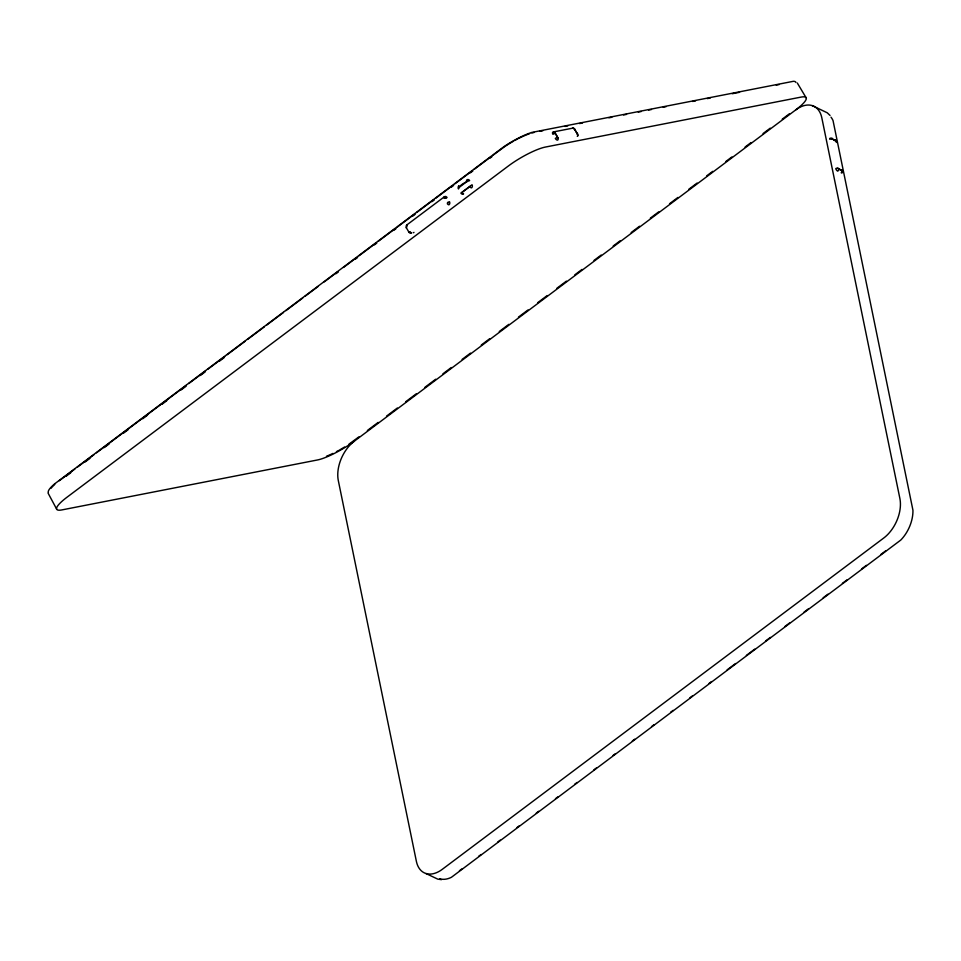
<?xml version="1.0" encoding="UTF-8"?>
<svg xmlns="http://www.w3.org/2000/svg" width="961" height="961" viewBox="0 0 961 961"><rect width="100%" height="100%" fill="white"/><g stroke="black" fill="none" stroke-linecap="round" stroke-linejoin="round"><path stroke-width="1.44" d="M458.998 187.215A1.514 0.721 46.9 0 1 458.95 185.857A2.27 1.922 78.9 0 0 458.493 188.969C458.697 185.497 465.857 181.701 469.629 180.596A2.27 1.922 78.9 0 0 466.938 179.863A1.514 0.781 59.5 0 0 466.782 181.377M469.917 186.794A1.514 0.721 46.9 0 0 471.563 187.851A2.27 1.922 78.9 0 0 472.031 184.74L460.884 193.101A2.27 1.922 78.9 0 0 463.574 193.846A1.514 0.781 59.5 0 1 462.133 192.632M406.263 227.901L407.008 226.243A1.514 0.721 46.9 0 1 406.947 224.874A2.27 1.922 78.9 0 0 406.491 227.985L408.881 232.118A2.27 1.922 78.9 0 0 411.572 232.862A1.514 0.781 59.5 0 1 410.143 231.661L408.653 232.118M59.294 480.728L74.874 469.028M77.276 467.226L94.058 454.625M96.46 452.823L186.386 385.337M188.788 383.535L205.57 370.946M207.972 369.144L224.766 356.543M227.156 354.741L245.139 341.239M247.542 339.449L264.335 326.848M266.726 325.046L283.519 312.445M285.91 310.655L302.703 298.054M305.093 296.252L318.283 286.354M324.277 281.849L337.467 271.951M343.473 267.458L356.663 257.56M359.054 255.758L375.847 243.157M378.238 241.355L395.031 228.766M397.422 226.964L414.215 214.363M416.606 212.561L433.399 199.972M435.801 198.17L452.583 185.569M454.985 183.767L471.767 171.166M474.169 169.376L490.951 156.775M493.353 154.973L504.621 146.673A27.292 5.538 -30.1 0 1 513.594 141.123M65.889 476.404L70.694 472.8M85.097 461.989L89.902 458.385M104.305 447.574L109.11 443.97M123.513 433.159L128.318 429.555M142.721 418.744L147.526 415.14M161.929 404.329L166.733 400.725M181.136 389.914L185.941 386.31M200.344 375.499L205.137 371.895M219.552 361.084L224.345 357.48M335.99 273.705L338.392 271.903M355.198 259.29L357.6 257.488M374.406 244.875L376.808 243.073M393.614 230.46L396.016 228.658M412.822 216.045L415.224 214.243M432.03 201.63L434.42 199.828M451.238 187.215L453.628 185.413M470.434 172.8L472.836 170.998M489.642 158.385L492.044 156.583M406.719 225.03L444.114 196.969M458.661 187.767L467.358 181.233M461.556 192.777L470.265 186.242M358.97 436.811L348.903 444.21M367.366 430.504L378.166 422.408M386.55 416.113L397.349 408.005M405.734 401.71L416.533 393.614M424.918 387.307L435.717 379.211M442.913 373.817L451.298 367.51M462.097 359.414L470.494 353.119M481.281 345.023L489.678 338.716M499.264 331.521L508.862 324.325M518.447 317.118L528.045 309.922M537.631 302.727L547.229 295.532M556.815 288.324L566.413 281.129M574.81 274.834L582.006 269.428M593.994 260.431L601.19 255.037M613.178 246.028L620.374 240.634M631.161 232.538L639.558 226.231M650.345 218.135L658.741 211.84M669.529 203.744L677.925 197.437M688.713 189.341L697.109 183.046M706.707 175.839L712.702 171.346M725.891 161.448L731.886 156.943M745.075 147.045L751.07 142.552M763.058 133.555L770.254 128.149M782.242 119.152L789.437 113.758M354.453 441.075L795.912 109.77A30.296 6.15 -30.1 0 0 800.957 97.121L545.404 147.057A30.296 6.15 -30.1 0 0 508.417 165.953L66.958 497.257A30.296 6.15 -30.1 0 0 61.912 509.907L317.466 459.971A30.296 6.15 -30.1 0 0 354.453 441.075A30.296 19.052 -64.5 0 0 338.32 480.632L416.377 861.32A30.296 19.052 -64.5 0 0 442.276 869.333L883.736 538.028A30.296 19.052 -64.5 0 0 899.88 498.471L821.811 117.795A30.296 19.052 -64.5 0 0 795.912 109.77M459.442 870.738L461.845 868.936M478.65 856.323L481.053 854.521M497.858 841.908L500.261 840.106M517.066 827.493L519.469 825.691M536.274 813.078L538.677 811.276M555.482 798.663L557.885 796.861M574.69 784.248L577.08 782.446M593.898 769.833L596.288 768.031M613.094 755.418L615.496 753.616M632.302 741.003L634.704 739.201M651.51 726.588L653.912 724.786M670.718 712.173L673.12 710.371M689.926 697.758L692.328 695.956M709.134 683.343L711.536 681.553M727.141 669.841L735.549 663.534M746.349 655.426L754.745 649.119M765.557 641.011L770.362 637.407M784.765 626.596L789.558 622.992M803.973 612.181L808.766 608.577M823.181 597.766L827.974 594.162M842.377 583.351L847.182 579.747M861.585 568.936L866.39 565.332M880.793 554.521L885.598 550.917M558.017 138.024L554.881 132.606L558.017 138.024A1.514 1.249 88.1 0 1 557.632 140.114A2.27 1.129 53.1 0 1 555.314 138.42L557.092 137.351M577.537 133.351L577.357 134.108A2.27 1.129 53.1 0 1 577.273 136.27A1.514 1.309 68.7 0 0 577.501 134.216L574.366 128.798A1.514 1.249 88.1 0 0 572.648 128.281M531.889 133.014L534.064 132.45M575.291 129.471L574.966 129.975A2.27 1.129 53.1 0 0 573.2 128.342M539.938 131.309L542.869 130.732M564.888 126.432L567.819 125.855M579.567 123.561L582.498 122.984M608.926 117.819L611.857 117.254M623.605 114.96L626.536 114.383M638.284 112.089L641.215 111.512M648.555 110.083L651.486 109.506M663.234 107.212L666.165 106.635M692.593 101.47L695.524 100.905M707.272 98.611L710.203 98.034M732.222 93.734L739.562 92.292M776.26 85.121L779.191 84.556M553.464 131.921L573.104 128.077M554.845 133.459L552.923 134.288A2.27 1.129 53.1 0 1 553.007 132.125A1.514 1.309 68.7 0 1 554.869 132.606M441.471 879.663L437.687 879.099L425.987 873.525M836.406 141.315L831.986 138.732L836.406 141.315A1.514 0.805 -15.7 0 1 836.394 142.492M838.653 169.22L842.377 170.65L837.872 168.211A1.514 0.805 -15.7 0 0 835.782 168.607A2.27 1.129 53.1 0 0 837.74 171.154A1.514 0.865 -60.2 0 0 838.653 169.22L837.872 168.211M812.201 105.59L827.253 112.797L830.04 115.452M797.306 83.006L806.291 98.046M574.366 128.798L577.501 134.216M56.579 508.982L48.05 493.053M413.975 232.394A2.27 1.922 78.9 0 1 413.29 232.706M795.9 82.49A29.094 5.91 -30.1 0 0 793.39 81.301L531.841 132.414A29.094 5.91 -30.1 0 0 503.936 146.673L54.597 483.888A29.094 5.91 -30.1 0 0 48.278 492.248M514.76 140.474A27.292 5.538 -30.1 0 1 517.102 139.225M518.255 138.624A27.292 5.538 -30.1 0 1 522.796 136.438M523.889 135.945A27.292 5.538 -30.1 0 1 529.607 133.687M51.101 488.224A27.292 5.538 -30.1 0 1 54.789 484.38M344.531 447.033A27.292 5.538 -30.1 0 1 339.93 449.748M338.765 450.397A27.292 5.538 -30.1 0 1 336.422 451.658M332.974 453.4A27.292 5.538 -30.1 0 1 326.5 456.247M842.365 170.349A1.514 0.997 -7 0 1 842.401 171.755A2.27 1.129 53.1 0 1 841.175 172.788A1.514 1.045 -69.5 0 0 841.872 170.758M831.914 139.177A1.514 0.997 -7 0 0 829.775 139.333A2.27 1.129 53.1 0 1 831.013 138.312A1.514 1.045 -69.5 0 1 832.406 138.768M835.626 140.294A1.514 0.865 -60.2 0 0 834.436 139.946A2.27 1.129 53.1 0 1 836.13 141.748M439.814 878.786A29.094 18.295 -64.5 0 0 451.43 877.285L900.769 540.07A29.094 18.295 -64.5 0 0 912.938 510.219L833.043 120.618A29.094 18.295 -64.5 0 0 831.013 117.194M447.682 203.191L447.345 203.732A1.514 0.721 46.9 0 0 448.991 204.789A2.27 1.922 78.9 0 0 449.448 201.678L447.526 202.495L447.682 203.191M445.712 198.254L444.21 198.314A1.514 0.781 59.5 0 1 444.366 196.801A2.27 1.922 78.9 0 1 447.057 197.546L445.712 198.254"/></g></svg>
